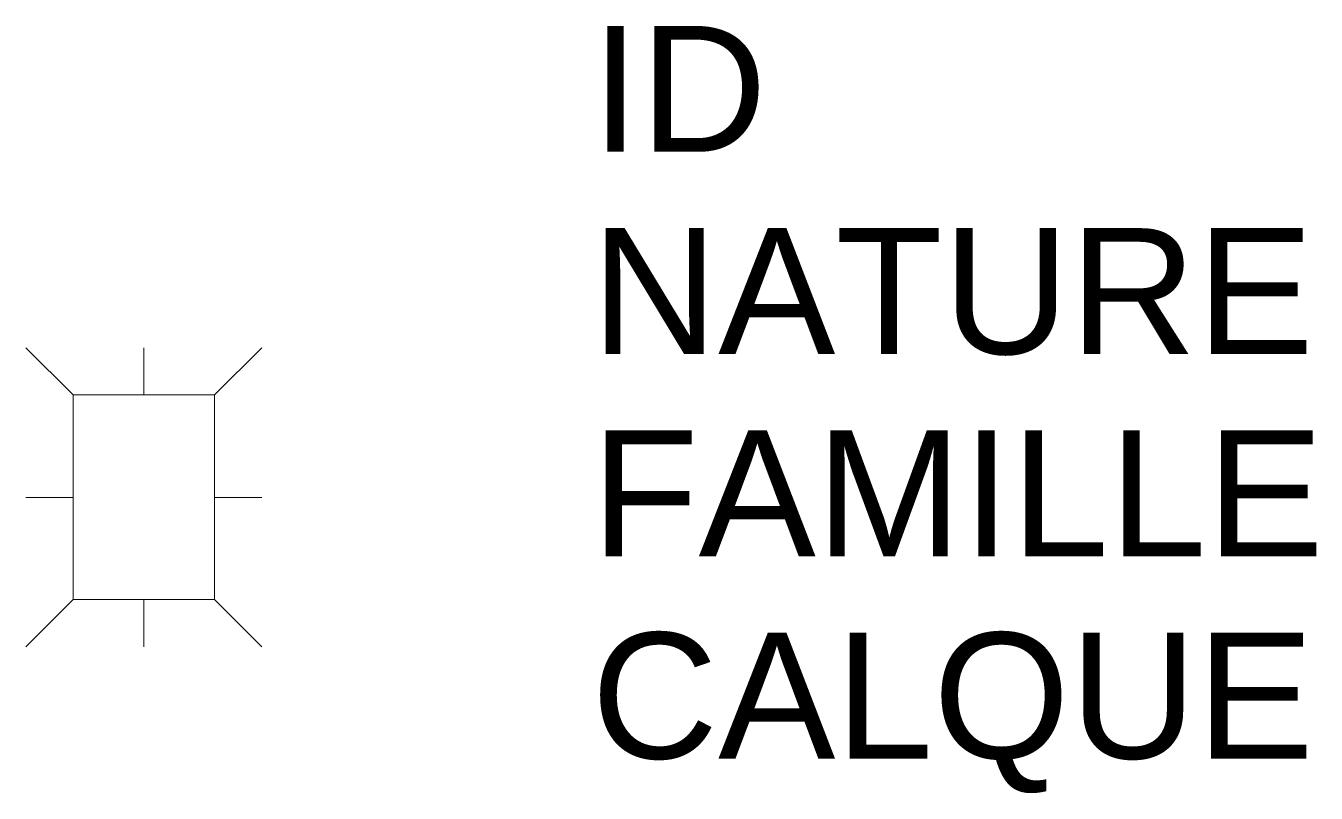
# Model space of a CAD drawing. Header units: metres. Extents: x 3121.86 to 3123.92, y 1845.09 to 1846.31.
import ezdxf

# ---------------------------------------------------------------- set-up
doc = ezdxf.new("R2010")
doc.units = ezdxf.units.M
doc.linetypes.add('Socle_Continu', pattern=[2.5, 2.5, 0])
doc.layers.add('ECPUB_SCS', color=30, linetype='Socle_Continu', lineweight=13)
doc.styles.get("Standard").update_dxf_attribs({"font": 'arial.ttf'})

msp = doc.modelspace()

# ---------------------------------------------------------------- linework, layer by layer
at = {"layer": 'ECPUB_SCS', "linetype": 'Socle_Continu'}
for p, q in [((3121.8649, 1845.7971), (3121.9399, 1845.7221)), ((3122.0524, 1845.7221), (3122.0524, 1845.7971)), ((3122.1649, 1845.7221), (3122.2399, 1845.7971)), ((3121.9399, 1845.7221), (3122.1649, 1845.7221)), ((3121.9399, 1845.3971), (3121.9399, 1845.7221)), ((3122.1649, 1845.7221), (3122.1649, 1845.3971)), ((3121.8649, 1845.5595), (3121.9399, 1845.5595)), ((3122.1649, 1845.5595), (3122.2399, 1845.5595)), ((3121.8649, 1845.3221), (3121.9399, 1845.3971)), ((3122.1649, 1845.3971), (3121.9399, 1845.3971)), ((3122.0524, 1845.3971), (3122.0524, 1845.3221)), ((3122.1649, 1845.3971), (3122.2399, 1845.3221))]:
    msp.add_line(p, q, dxfattribs=at)

# ---------------------------------------------------------------- texts
at = {"layer": 'ECPUB_SCS', "linetype": 'Socle_Continu', "flags": 9}
for tag, p, s in [('ID', (3122.7636, 1846.1084), 'GP_0483'), ('NATURE', (3122.7636, 1845.7871), 'Lampadaire de façade'), ('FAMILLE', (3122.7636, 1845.4659), 'Eclairage public'), ('CALQUE', (3122.7636, 1845.1446), 'ECPUB_SCS')]:
    msp.add_attdef(tag, p, s, height=0.2, dxfattribs=at)

doc.saveas('drawing.dxf')
